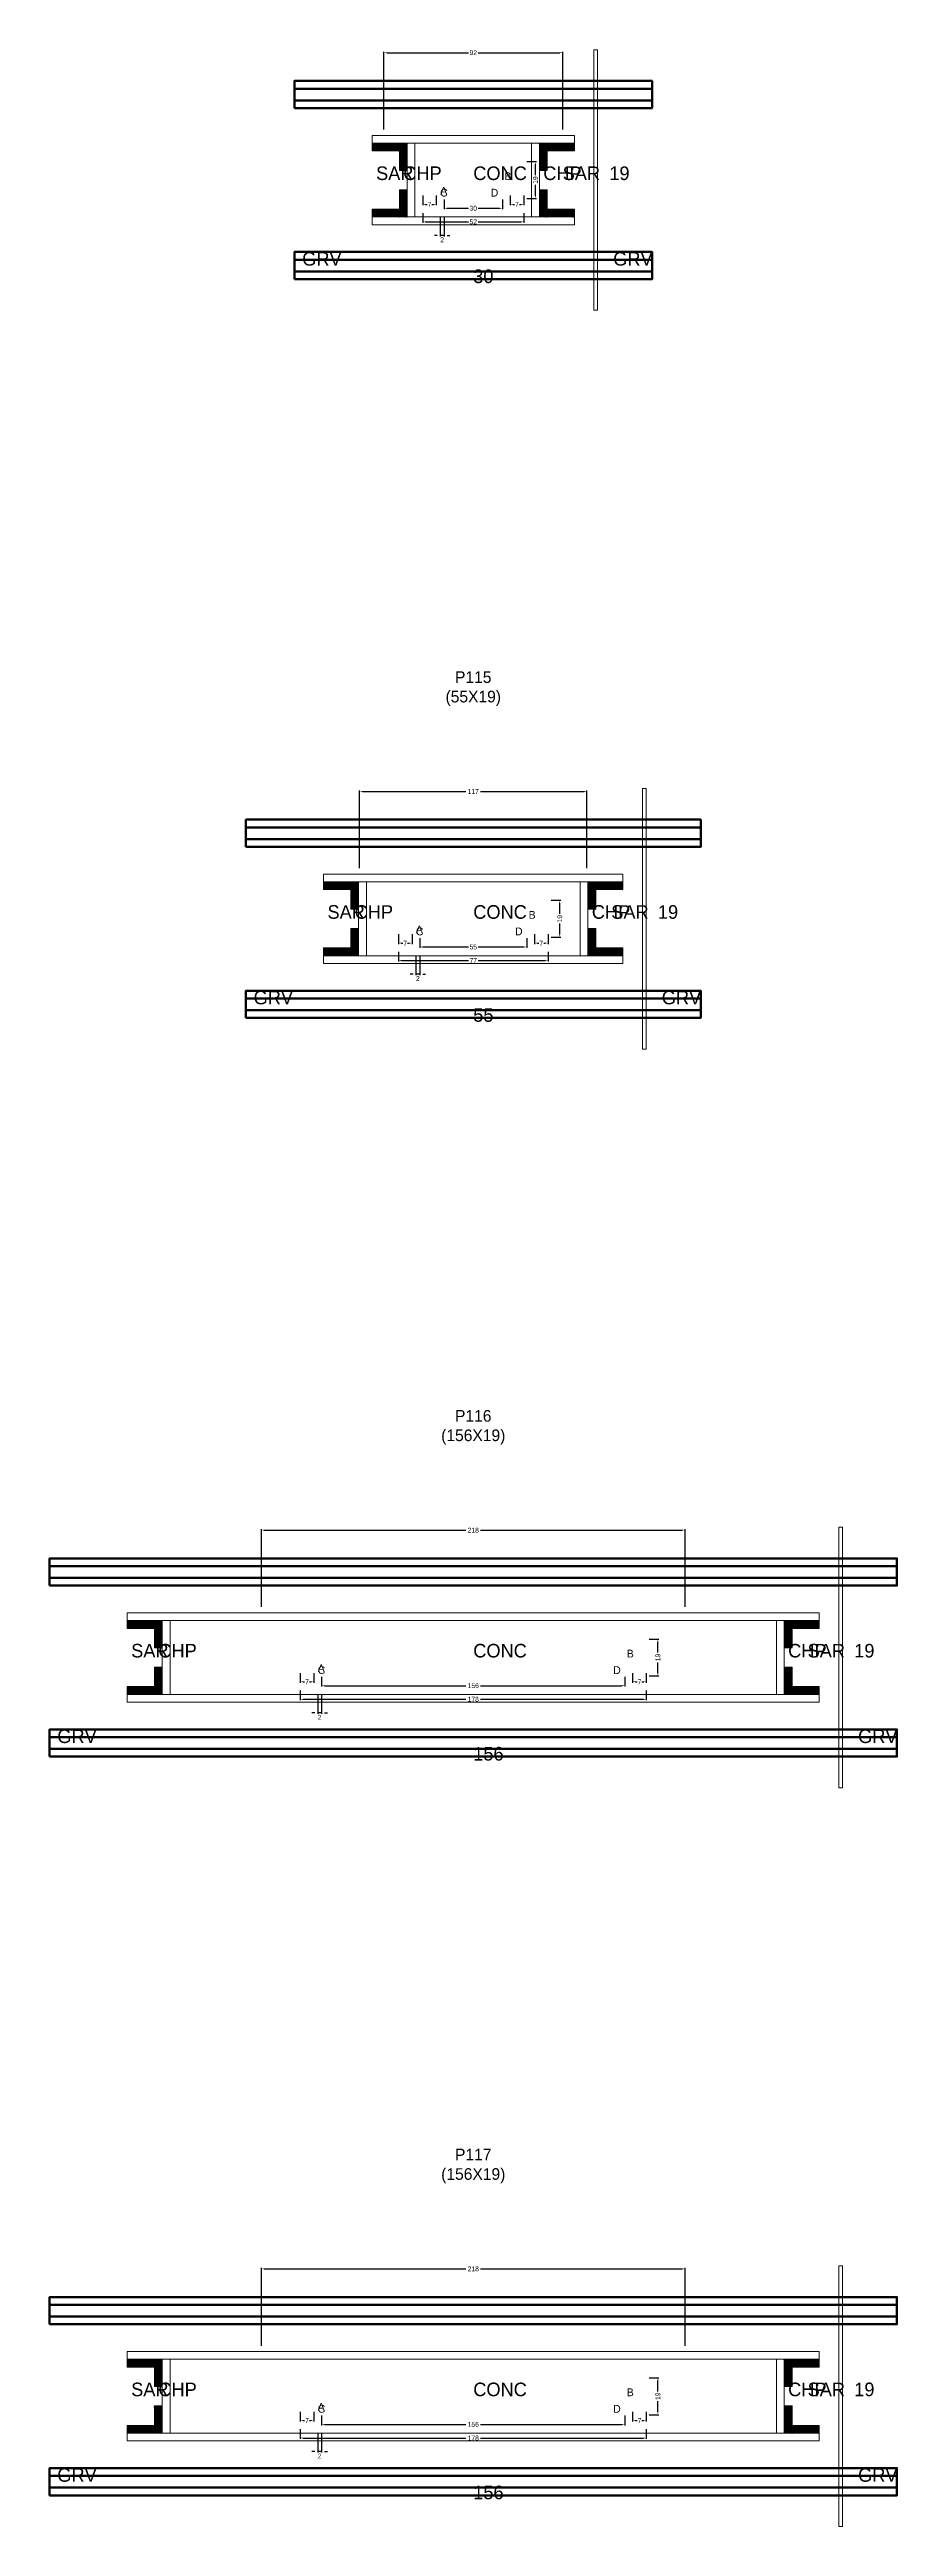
# Model space of a CAD drawing. Header units: centimetres. Extents: x -8500 to 4118, y -39526 to 295.
# Drawn here: x -218 to 218, y -29567 to -28293 of the extents above; entities that cross this region are included whole.
import ezdxf

# ---------------------------------------------------------------- set-up
doc = ezdxf.new("R2010")
doc.units = ezdxf.units.CM
for name, color, linetype in [('COTA', 241, 'Continuous'), ('GRAVATA', 224, 'Continuous'), ('Hachura', 251, 'Continuous'), ('NOMENCLATURA', 7, 'Continuous'), ('SARRAFO', 251, 'Continuous'), ('Texto Seção', 7, 'Continuous')]:
    doc.layers.add(name, color=color, linetype=linetype)
doc.dimstyles.new('cotax2', dxfattribs={"dimtxt": 2.5, "dimasz": 1.5, "dimexe": 0.5, "dimexo": 0.5, "dimgap": 0.5, "dimtad": 1, "dimcen": 2.5, "dimazin": 3, "dimtfac": 1, "dimtmove": 0, "dimatfit": 3})

# ---------------------------------------------------------------- blocks, each defined once
blk = doc.blocks.new('_CLOSEDFILLED')
at = {"color": 0, "linetype": 'BYBLOCK'}
blk.add_solid([(-1, 0.16), (0, 0), (-1, -0.16)], dxfattribs=at)
blk = doc.blocks.new('*D1964')
for p, q in [((-26, -28377), (-26, -28382)), ((-24.5, -28381.5), (-2.5, -28381.5)), ((2.5, -28381.5), (24.5, -28381.5)), ((26, -28377), (26, -28382))]:
    blk.add_line(p, q)
at = {"layer": 'Defpoints'}
for p in [(-26, -28376.5), (-26, -28381.5), (26, -28376.5)]:
    blk.add_point(p, dxfattribs=at)
at = {"layer": 'COTA', "xscale": 1.5, "yscale": 1.5, "rotation": 180}
blk.add_blockref('_CLOSEDFILLED', (-26, -28381.5), dxfattribs=at)
at = {"layer": 'COTA', "xscale": 1.5, "yscale": 1.5}
blk.add_blockref('_CLOSEDFILLED', (26, -28381.5), dxfattribs=at)
at = {"layer": 'COTA', "insert": (0, -28381.5), "char_height": 2.5, "attachment_point": 5}
blk.add_mtext('52', dxfattribs=at)
blk = doc.blocks.new('*D1965')
for p, q in [((-15, -28370), (-15, -28375)), ((-13.5, -28374.5), (-2.5, -28374.5)), ((2.5, -28374.5), (13.5, -28374.5)), ((15, -28370), (15, -28375))]:
    blk.add_line(p, q)
at = {"layer": 'Defpoints'}
for p in [(-15, -28369.5), (-15, -28374.5), (15, -28369.5)]:
    blk.add_point(p, dxfattribs=at)
at = {"layer": 'COTA', "xscale": 1.5, "yscale": 1.5, "rotation": 180}
blk.add_blockref('_CLOSEDFILLED', (-15, -28374.5), dxfattribs=at)
at = {"layer": 'COTA', "xscale": 1.5, "yscale": 1.5}
blk.add_blockref('_CLOSEDFILLED', (15, -28374.5), dxfattribs=at)
at = {"layer": 'COTA', "insert": (0, -28374.5), "char_height": 2.5, "attachment_point": 5}
blk.add_mtext('30', dxfattribs=at)
blk = doc.blocks.new('*D1966')
for p, q in [((27.5, -28350.5), (32.5, -28350.5)), ((32, -28357.5), (32, -28352)), ((27.5, -28369.5), (32.5, -28369.5)), ((32, -28368), (32, -28362.5))]:
    blk.add_line(p, q)
at = {"layer": 'Defpoints'}
for p in [(27, -28350.5), (27, -28369.5), (32, -28369.5)]:
    blk.add_point(p, dxfattribs=at)
at = {"layer": 'COTA', "xscale": 1.5, "yscale": 1.5}
for p, rotation in [((32, -28350.5), 90), ((32, -28369.5), 270)]:
    blk.add_blockref('_CLOSEDFILLED', p, dxfattribs=dict(at, rotation=rotation))
at = {"layer": 'COTA', "insert": (32, -28360), "char_height": 2.5, "attachment_point": 5, "rotation": 90}
blk.add_mtext('19', dxfattribs=at)
blk = doc.blocks.new('*D1967')
for p, q in [((-26, -28368), (-26, -28373)), ((-24.5, -28372.5), (-23.75, -28372.5)), ((-21.25, -28372.5), (-20.5, -28372.5)), ((-19, -28368), (-19, -28373))]:
    blk.add_line(p, q)
at = {"layer": 'Defpoints'}
for p in [(-26, -28367.5), (-26, -28372.5), (-19, -28367.5)]:
    blk.add_point(p, dxfattribs=at)
at = {"layer": 'COTA', "xscale": 1.5, "yscale": 1.5, "rotation": 180}
blk.add_blockref('_CLOSEDFILLED', (-26, -28372.5), dxfattribs=at)
at = {"layer": 'COTA', "xscale": 1.5, "yscale": 1.5}
blk.add_blockref('_CLOSEDFILLED', (-19, -28372.5), dxfattribs=at)
at = {"layer": 'COTA', "insert": (-22.5, -28372.5), "char_height": 2.5, "attachment_point": 5}
blk.add_mtext('7', dxfattribs=at)
blk = doc.blocks.new('*D1968')
for p, q in [((19, -28368), (19, -28373)), ((20.5, -28372.5), (21.25, -28372.5)), ((23.75, -28372.5), (24.5, -28372.5)), ((26, -28368), (26, -28373))]:
    blk.add_line(p, q)
at = {"layer": 'Defpoints'}
for p in [(19, -28367.5), (19, -28372.5), (26, -28367.5)]:
    blk.add_point(p, dxfattribs=at)
at = {"layer": 'COTA', "xscale": 1.5, "yscale": 1.5, "rotation": 180}
blk.add_blockref('_CLOSEDFILLED', (19, -28372.5), dxfattribs=at)
at = {"layer": 'COTA', "xscale": 1.5, "yscale": 1.5}
blk.add_blockref('_CLOSEDFILLED', (26, -28372.5), dxfattribs=at)
at = {"layer": 'COTA', "insert": (22.5, -28372.5), "char_height": 2.5, "attachment_point": 5}
blk.add_mtext('7', dxfattribs=at)
blk = doc.blocks.new('*D1969')
for p, q in [((-46, -28334), (-46, -28294)), ((-44.5, -28294.5), (-2.5, -28294.5)), ((2.5, -28294.5), (44.5, -28294.5)), ((46, -28334), (46, -28294))]:
    blk.add_line(p, q)
at = {"layer": 'Defpoints'}
for p in [(-46, -28294.5), (-46, -28334.5), (46, -28334.5)]:
    blk.add_point(p, dxfattribs=at)
at = {"layer": 'COTA', "xscale": 1.5, "yscale": 1.5, "rotation": 180}
blk.add_blockref('_CLOSEDFILLED', (-46, -28294.5), dxfattribs=at)
at = {"layer": 'COTA', "xscale": 1.5, "yscale": 1.5}
blk.add_blockref('_CLOSEDFILLED', (46, -28294.5), dxfattribs=at)
at = {"layer": 'COTA', "insert": (0, -28294.5), "char_height": 2.5, "attachment_point": 5}
blk.add_mtext('92', dxfattribs=at)
blk = doc.blocks.new('*D1990')
for p, q in [((-38.5, -28757), (-38.5, -28762)), ((38.5, -28757), (38.5, -28762)), ((-37, -28761.5), (-2.5, -28761.5)), ((2.5, -28761.5), (37, -28761.5))]:
    blk.add_line(p, q)
at = {"layer": 'Defpoints'}
for p in [(-38.5, -28756.5), (38.5, -28756.5), (-38.5, -28761.5)]:
    blk.add_point(p, dxfattribs=at)
at = {"layer": 'COTA', "xscale": 1.5, "yscale": 1.5, "rotation": 180}
blk.add_blockref('_CLOSEDFILLED', (-38.5, -28761.5), dxfattribs=at)
at = {"layer": 'COTA', "xscale": 1.5, "yscale": 1.5}
blk.add_blockref('_CLOSEDFILLED', (38.5, -28761.5), dxfattribs=at)
at = {"layer": 'COTA', "insert": (0, -28761.5), "char_height": 2.5, "attachment_point": 5}
blk.add_mtext('77', dxfattribs=at)
blk = doc.blocks.new('*D1991')
for p, q in [((-27.5, -28750), (-27.5, -28755)), ((-26, -28754.5), (-2.5, -28754.5)), ((2.5, -28754.5), (26, -28754.5)), ((27.5, -28750), (27.5, -28755))]:
    blk.add_line(p, q)
at = {"layer": 'Defpoints'}
for p in [(-27.5, -28749.5), (-27.5, -28754.5), (27.5, -28749.5)]:
    blk.add_point(p, dxfattribs=at)
at = {"layer": 'COTA', "xscale": 1.5, "yscale": 1.5, "rotation": 180}
blk.add_blockref('_CLOSEDFILLED', (-27.5, -28754.5), dxfattribs=at)
at = {"layer": 'COTA', "xscale": 1.5, "yscale": 1.5}
blk.add_blockref('_CLOSEDFILLED', (27.5, -28754.5), dxfattribs=at)
at = {"layer": 'COTA', "insert": (0, -28754.5), "char_height": 2.5, "attachment_point": 5}
blk.add_mtext('55', dxfattribs=at)
blk = doc.blocks.new('*D1992')
for p, q in [((40, -28730.5), (45, -28730.5)), ((44.5, -28737.5), (44.5, -28732)), ((44.5, -28748), (44.5, -28742.5)), ((40, -28749.5), (45, -28749.5))]:
    blk.add_line(p, q)
at = {"layer": 'Defpoints'}
for p in [(39.5, -28730.5), (39.5, -28749.5), (44.5, -28749.5)]:
    blk.add_point(p, dxfattribs=at)
at = {"layer": 'COTA', "xscale": 1.5, "yscale": 1.5}
for p, rotation in [((44.5, -28730.5), 90), ((44.5, -28749.5), 270)]:
    blk.add_blockref('_CLOSEDFILLED', p, dxfattribs=dict(at, rotation=rotation))
at = {"layer": 'COTA', "insert": (44.5, -28740), "char_height": 2.5, "attachment_point": 5, "rotation": 90}
blk.add_mtext('19', dxfattribs=at)
blk = doc.blocks.new('*D1993')
for p, q in [((-38.5, -28748), (-38.5, -28753)), ((-37, -28752.5), (-36.25, -28752.5)), ((-33.75, -28752.5), (-33, -28752.5)), ((-31.5, -28748), (-31.5, -28753))]:
    blk.add_line(p, q)
at = {"layer": 'Defpoints'}
for p in [(-38.5, -28747.5), (-38.5, -28752.5), (-31.5, -28747.5)]:
    blk.add_point(p, dxfattribs=at)
at = {"layer": 'COTA', "xscale": 1.5, "yscale": 1.5, "rotation": 180}
blk.add_blockref('_CLOSEDFILLED', (-38.5, -28752.5), dxfattribs=at)
at = {"layer": 'COTA', "xscale": 1.5, "yscale": 1.5}
blk.add_blockref('_CLOSEDFILLED', (-31.5, -28752.5), dxfattribs=at)
at = {"layer": 'COTA', "insert": (-35, -28752.5), "char_height": 2.5, "attachment_point": 5}
blk.add_mtext('7', dxfattribs=at)
blk = doc.blocks.new('*D1994')
for p, q in [((31.5, -28748), (31.5, -28753)), ((33, -28752.5), (33.75, -28752.5)), ((36.25, -28752.5), (37, -28752.5)), ((38.5, -28748), (38.5, -28753))]:
    blk.add_line(p, q)
at = {"layer": 'Defpoints'}
for p in [(31.5, -28747.5), (31.5, -28752.5), (38.5, -28747.5)]:
    blk.add_point(p, dxfattribs=at)
at = {"layer": 'COTA', "xscale": 1.5, "yscale": 1.5, "rotation": 180}
blk.add_blockref('_CLOSEDFILLED', (31.5, -28752.5), dxfattribs=at)
at = {"layer": 'COTA', "xscale": 1.5, "yscale": 1.5}
blk.add_blockref('_CLOSEDFILLED', (38.5, -28752.5), dxfattribs=at)
at = {"layer": 'COTA', "insert": (35, -28752.5), "char_height": 2.5, "attachment_point": 5}
blk.add_mtext('7', dxfattribs=at)
blk = doc.blocks.new('*D1995')
for p, q in [((-58.5, -28714), (-58.5, -28674)), ((-57, -28674.5), (-3.75, -28674.5)), ((3.75, -28674.5), (57, -28674.5)), ((58.5, -28714), (58.5, -28674))]:
    blk.add_line(p, q)
at = {"layer": 'Defpoints'}
for p in [(-58.5, -28674.5), (-58.5, -28714.5), (58.5, -28714.5)]:
    blk.add_point(p, dxfattribs=at)
at = {"layer": 'COTA', "xscale": 1.5, "yscale": 1.5, "rotation": 180}
blk.add_blockref('_CLOSEDFILLED', (-58.5, -28674.5), dxfattribs=at)
at = {"layer": 'COTA', "xscale": 1.5, "yscale": 1.5}
blk.add_blockref('_CLOSEDFILLED', (58.5, -28674.5), dxfattribs=at)
at = {"layer": 'COTA', "insert": (0, -28674.5), "char_height": 2.5, "attachment_point": 5}
blk.add_mtext('117', dxfattribs=at)
blk = doc.blocks.new('*D2016')
for p, q in [((-89, -29137), (-89, -29142)), ((89, -29137), (89, -29142)), ((-87.5, -29141.5), (-3.75, -29141.5)), ((3.75, -29141.5), (87.5, -29141.5))]:
    blk.add_line(p, q)
at = {"layer": 'Defpoints'}
for p in [(-89, -29136.5), (89, -29136.5), (-89, -29141.5)]:
    blk.add_point(p, dxfattribs=at)
at = {"layer": 'COTA', "xscale": 1.5, "yscale": 1.5, "rotation": 180}
blk.add_blockref('_CLOSEDFILLED', (-89, -29141.5), dxfattribs=at)
at = {"layer": 'COTA', "xscale": 1.5, "yscale": 1.5}
blk.add_blockref('_CLOSEDFILLED', (89, -29141.5), dxfattribs=at)
at = {"layer": 'COTA', "insert": (0, -29141.5), "char_height": 2.5, "attachment_point": 5}
blk.add_mtext('178', dxfattribs=at)
blk = doc.blocks.new('*D2017')
for p, q in [((-78, -29130), (-78, -29135)), ((-76.5, -29134.5), (-3.75, -29134.5)), ((3.75, -29134.5), (76.5, -29134.5)), ((78, -29130), (78, -29135))]:
    blk.add_line(p, q)
at = {"layer": 'Defpoints'}
for p in [(-78, -29129.5), (-78, -29134.5), (78, -29129.5)]:
    blk.add_point(p, dxfattribs=at)
at = {"layer": 'COTA', "xscale": 1.5, "yscale": 1.5, "rotation": 180}
blk.add_blockref('_CLOSEDFILLED', (-78, -29134.5), dxfattribs=at)
at = {"layer": 'COTA', "xscale": 1.5, "yscale": 1.5}
blk.add_blockref('_CLOSEDFILLED', (78, -29134.5), dxfattribs=at)
at = {"layer": 'COTA', "insert": (0, -29134.5), "char_height": 2.5, "attachment_point": 5}
blk.add_mtext('156', dxfattribs=at)
blk = doc.blocks.new('*D2018')
for p, q in [((90.5, -29110.5), (95.5, -29110.5)), ((95, -29117.5), (95, -29112)), ((95, -29128), (95, -29122.5)), ((90.5, -29129.5), (95.5, -29129.5))]:
    blk.add_line(p, q)
at = {"layer": 'Defpoints'}
for p in [(90, -29110.5), (90, -29129.5), (95, -29129.5)]:
    blk.add_point(p, dxfattribs=at)
at = {"layer": 'COTA', "xscale": 1.5, "yscale": 1.5}
for p, rotation in [((95, -29110.5), 90), ((95, -29129.5), 270)]:
    blk.add_blockref('_CLOSEDFILLED', p, dxfattribs=dict(at, rotation=rotation))
at = {"layer": 'COTA', "insert": (95, -29120), "char_height": 2.5, "attachment_point": 5, "rotation": 90}
blk.add_mtext('19', dxfattribs=at)
blk = doc.blocks.new('*D2019')
for p, q in [((-89, -29128), (-89, -29133)), ((-87.5, -29132.5), (-86.75, -29132.5)), ((-84.25, -29132.5), (-83.5, -29132.5)), ((-82, -29128), (-82, -29133))]:
    blk.add_line(p, q)
at = {"layer": 'Defpoints'}
for p in [(-89, -29127.5), (-89, -29132.5), (-82, -29127.5)]:
    blk.add_point(p, dxfattribs=at)
at = {"layer": 'COTA', "xscale": 1.5, "yscale": 1.5, "rotation": 180}
blk.add_blockref('_CLOSEDFILLED', (-89, -29132.5), dxfattribs=at)
at = {"layer": 'COTA', "xscale": 1.5, "yscale": 1.5}
blk.add_blockref('_CLOSEDFILLED', (-82, -29132.5), dxfattribs=at)
at = {"layer": 'COTA', "insert": (-85.5, -29132.5), "char_height": 2.5, "attachment_point": 5}
blk.add_mtext('7', dxfattribs=at)
blk = doc.blocks.new('*D2020')
for p, q in [((82, -29128), (82, -29133)), ((83.5, -29132.5), (84.25, -29132.5)), ((86.75, -29132.5), (87.5, -29132.5)), ((89, -29128), (89, -29133))]:
    blk.add_line(p, q)
at = {"layer": 'Defpoints'}
for p in [(82, -29127.5), (82, -29132.5), (89, -29127.5)]:
    blk.add_point(p, dxfattribs=at)
at = {"layer": 'COTA', "xscale": 1.5, "yscale": 1.5, "rotation": 180}
blk.add_blockref('_CLOSEDFILLED', (82, -29132.5), dxfattribs=at)
at = {"layer": 'COTA', "xscale": 1.5, "yscale": 1.5}
blk.add_blockref('_CLOSEDFILLED', (89, -29132.5), dxfattribs=at)
at = {"layer": 'COTA', "insert": (85.5, -29132.5), "char_height": 2.5, "attachment_point": 5}
blk.add_mtext('7', dxfattribs=at)
blk = doc.blocks.new('*D2021')
for p, q in [((-109, -29094), (-109, -29054)), ((-107.5, -29054.5), (-3.75, -29054.5)), ((3.75, -29054.5), (107.5, -29054.5)), ((109, -29094), (109, -29054))]:
    blk.add_line(p, q)
at = {"layer": 'Defpoints'}
for p in [(-109, -29054.5), (-109, -29094.5), (109, -29094.5)]:
    blk.add_point(p, dxfattribs=at)
at = {"layer": 'COTA', "xscale": 1.5, "yscale": 1.5, "rotation": 180}
blk.add_blockref('_CLOSEDFILLED', (-109, -29054.5), dxfattribs=at)
at = {"layer": 'COTA', "xscale": 1.5, "yscale": 1.5}
blk.add_blockref('_CLOSEDFILLED', (109, -29054.5), dxfattribs=at)
at = {"layer": 'COTA', "insert": (0, -29054.5), "char_height": 2.5, "attachment_point": 5}
blk.add_mtext('218', dxfattribs=at)
blk = doc.blocks.new('*D2042')
for p, q in [((-89, -29517), (-89, -29522)), ((-87.5, -29521.5), (-3.75, -29521.5)), ((3.75, -29521.5), (87.5, -29521.5)), ((89, -29517), (89, -29522))]:
    blk.add_line(p, q)
at = {"layer": 'Defpoints'}
for p in [(-89, -29516.5), (-89, -29521.5), (89, -29516.5)]:
    blk.add_point(p, dxfattribs=at)
at = {"layer": 'COTA', "xscale": 1.5, "yscale": 1.5, "rotation": 180}
blk.add_blockref('_CLOSEDFILLED', (-89, -29521.5), dxfattribs=at)
at = {"layer": 'COTA', "xscale": 1.5, "yscale": 1.5}
blk.add_blockref('_CLOSEDFILLED', (89, -29521.5), dxfattribs=at)
at = {"layer": 'COTA', "insert": (0, -29521.5), "char_height": 2.5, "attachment_point": 5}
blk.add_mtext('178', dxfattribs=at)
blk = doc.blocks.new('*D2043')
for p, q in [((-78, -29510), (-78, -29515)), ((-76.5, -29514.5), (-3.75, -29514.5)), ((3.75, -29514.5), (76.5, -29514.5)), ((78, -29510), (78, -29515))]:
    blk.add_line(p, q)
at = {"layer": 'Defpoints'}
for p in [(-78, -29509.5), (-78, -29514.5), (78, -29509.5)]:
    blk.add_point(p, dxfattribs=at)
at = {"layer": 'COTA', "xscale": 1.5, "yscale": 1.5, "rotation": 180}
blk.add_blockref('_CLOSEDFILLED', (-78, -29514.5), dxfattribs=at)
at = {"layer": 'COTA', "xscale": 1.5, "yscale": 1.5}
blk.add_blockref('_CLOSEDFILLED', (78, -29514.5), dxfattribs=at)
at = {"layer": 'COTA', "insert": (0, -29514.5), "char_height": 2.5, "attachment_point": 5}
blk.add_mtext('156', dxfattribs=at)
blk = doc.blocks.new('*D2044')
for p, q in [((90.5, -29490.5), (95.5, -29490.5)), ((95, -29497.5), (95, -29492)), ((95, -29508), (95, -29502.5)), ((90.5, -29509.5), (95.5, -29509.5))]:
    blk.add_line(p, q)
at = {"layer": 'Defpoints'}
for p in [(90, -29490.5), (90, -29509.5), (95, -29509.5)]:
    blk.add_point(p, dxfattribs=at)
at = {"layer": 'COTA', "xscale": 1.5, "yscale": 1.5}
for p, rotation in [((95, -29490.5), 90), ((95, -29509.5), 270)]:
    blk.add_blockref('_CLOSEDFILLED', p, dxfattribs=dict(at, rotation=rotation))
at = {"layer": 'COTA', "insert": (95, -29500), "char_height": 2.5, "attachment_point": 5, "rotation": 90}
blk.add_mtext('19', dxfattribs=at)
blk = doc.blocks.new('*D2045')
for p, q in [((-89, -29508), (-89, -29513)), ((-82, -29508), (-82, -29513)), ((-87.5, -29512.5), (-86.75, -29512.5)), ((-84.25, -29512.5), (-83.5, -29512.5))]:
    blk.add_line(p, q)
at = {"layer": 'Defpoints'}
for p in [(-89, -29507.5), (-82, -29507.5), (-89, -29512.5)]:
    blk.add_point(p, dxfattribs=at)
at = {"layer": 'COTA', "xscale": 1.5, "yscale": 1.5, "rotation": 180}
blk.add_blockref('_CLOSEDFILLED', (-89, -29512.5), dxfattribs=at)
at = {"layer": 'COTA', "xscale": 1.5, "yscale": 1.5}
blk.add_blockref('_CLOSEDFILLED', (-82, -29512.5), dxfattribs=at)
at = {"layer": 'COTA', "insert": (-85.5, -29512.5), "char_height": 2.5, "attachment_point": 5}
blk.add_mtext('7', dxfattribs=at)
blk = doc.blocks.new('*D2046')
for p, q in [((82, -29508), (82, -29513)), ((89, -29508), (89, -29513)), ((83.5, -29512.5), (84.25, -29512.5)), ((86.75, -29512.5), (87.5, -29512.5))]:
    blk.add_line(p, q)
at = {"layer": 'Defpoints'}
for p in [(82, -29507.5), (89, -29507.5), (82, -29512.5)]:
    blk.add_point(p, dxfattribs=at)
at = {"layer": 'COTA', "xscale": 1.5, "yscale": 1.5, "rotation": 180}
blk.add_blockref('_CLOSEDFILLED', (82, -29512.5), dxfattribs=at)
at = {"layer": 'COTA', "xscale": 1.5, "yscale": 1.5}
blk.add_blockref('_CLOSEDFILLED', (89, -29512.5), dxfattribs=at)
at = {"layer": 'COTA', "insert": (85.5, -29512.5), "char_height": 2.5, "attachment_point": 5}
blk.add_mtext('7', dxfattribs=at)
blk = doc.blocks.new('*D2047')
for p, q in [((-109, -29474), (-109, -29434)), ((-107.5, -29434.5), (-3.75, -29434.5)), ((3.75, -29434.5), (107.5, -29434.5)), ((109, -29474), (109, -29434))]:
    blk.add_line(p, q)
at = {"layer": 'Defpoints'}
for p in [(-109, -29434.5), (-109, -29474.5), (109, -29474.5)]:
    blk.add_point(p, dxfattribs=at)
at = {"layer": 'COTA', "xscale": 1.5, "yscale": 1.5, "rotation": 180}
blk.add_blockref('_CLOSEDFILLED', (-109, -29434.5), dxfattribs=at)
at = {"layer": 'COTA', "xscale": 1.5, "yscale": 1.5}
blk.add_blockref('_CLOSEDFILLED', (109, -29434.5), dxfattribs=at)
at = {"layer": 'COTA', "insert": (0, -29434.5), "char_height": 2.5, "attachment_point": 5}
blk.add_mtext('218', dxfattribs=at)

msp = doc.modelspace()

# ---------------------------------------------------------------- hatches: boundary and pattern name
at = {"layer": 'SARRAFO'}
h = msp.add_hatch(dxfattribs=at)
h.set_pattern_fill('SOLID', scale=2)
h.paths.add_polyline_path([(-52, -28345), (-38, -28345), (-38, -28341), (-52, -28341)])
h = msp.add_hatch(dxfattribs=at)
h.set_pattern_fill('SOLID', scale=2)
h.paths.add_polyline_path([(-38, -28355), (-34, -28355), (-34, -28341), (-38, -28341)])
h = msp.add_hatch(dxfattribs=at)
h.set_pattern_fill('SOLID', scale=2)
h.paths.add_polyline_path([(34, -28355), (38, -28355), (38, -28341), (34, -28341)])
h = msp.add_hatch(dxfattribs=at)
h.set_pattern_fill('SOLID', scale=2)
h.paths.add_polyline_path([(38, -28345), (52, -28345), (52, -28341), (38, -28341)])
h = msp.add_hatch(dxfattribs=at)
h.set_pattern_fill('SOLID', scale=2)
h.paths.add_polyline_path([(-52, -28379), (-38, -28379), (-38, -28375), (-52, -28375)])
h = msp.add_hatch(dxfattribs=at)
h.set_pattern_fill('SOLID', scale=2)
h.paths.add_polyline_path([(-38, -28379), (-34, -28379), (-34, -28365), (-38, -28365)])
h = msp.add_hatch(dxfattribs=at)
h.set_pattern_fill('SOLID', scale=2)
h.paths.add_polyline_path([(34, -28379), (38, -28379), (38, -28365), (34, -28365)])
h = msp.add_hatch(dxfattribs=at)
h.set_pattern_fill('SOLID', scale=2)
h.paths.add_polyline_path([(38, -28379), (52, -28379), (52, -28375), (38, -28375)])
h = msp.add_hatch(dxfattribs=at)
h.set_pattern_fill('SOLID', scale=2)
h.paths.add_polyline_path([(-77, -28725), (-63, -28725), (-63, -28721), (-77, -28721)])
h = msp.add_hatch(dxfattribs=at)
h.set_pattern_fill('SOLID', scale=2)
h.paths.add_polyline_path([(-63, -28735), (-59, -28735), (-59, -28721), (-63, -28721)])
h = msp.add_hatch(dxfattribs=at)
h.set_pattern_fill('SOLID', scale=2)
h.paths.add_polyline_path([(59, -28735), (63, -28735), (63, -28721), (59, -28721)])
h = msp.add_hatch(dxfattribs=at)
h.set_pattern_fill('SOLID', scale=2)
h.paths.add_polyline_path([(63, -28725), (77, -28725), (77, -28721), (63, -28721)])
h = msp.add_hatch(dxfattribs=at)
h.set_pattern_fill('SOLID', scale=2)
h.paths.add_polyline_path([(-77, -28759), (-63, -28759), (-63, -28755), (-77, -28755)])
h = msp.add_hatch(dxfattribs=at)
h.set_pattern_fill('SOLID', scale=2)
h.paths.add_polyline_path([(-63, -28759), (-59, -28759), (-59, -28745), (-63, -28745)])
h = msp.add_hatch(dxfattribs=at)
h.set_pattern_fill('SOLID', scale=2)
h.paths.add_polyline_path([(59, -28759), (63, -28759), (63, -28745), (59, -28745)])
h = msp.add_hatch(dxfattribs=at)
h.set_pattern_fill('SOLID', scale=2)
h.paths.add_polyline_path([(63, -28759), (77, -28759), (77, -28755), (63, -28755)])
h = msp.add_hatch(dxfattribs=at)
h.set_pattern_fill('SOLID', scale=2)
h.paths.add_polyline_path([(-178, -29105), (-164, -29105), (-164, -29101), (-178, -29101)])
h = msp.add_hatch(dxfattribs=at)
h.set_pattern_fill('SOLID', scale=2)
h.paths.add_polyline_path([(-164, -29115), (-160, -29115), (-160, -29101), (-164, -29101)])
h = msp.add_hatch(dxfattribs=at)
h.set_pattern_fill('SOLID', scale=2)
h.paths.add_polyline_path([(160, -29115), (164, -29115), (164, -29101), (160, -29101)])
h = msp.add_hatch(dxfattribs=at)
h.set_pattern_fill('SOLID', scale=2)
h.paths.add_polyline_path([(164, -29105), (178, -29105), (178, -29101), (164, -29101)])
h = msp.add_hatch(dxfattribs=at)
h.set_pattern_fill('SOLID', scale=2)
h.paths.add_polyline_path([(-164, -29139), (-160, -29139), (-160, -29125), (-164, -29125)])
h = msp.add_hatch(dxfattribs=at)
h.set_pattern_fill('SOLID', scale=2)
h.paths.add_polyline_path([(160, -29139), (164, -29139), (164, -29125), (160, -29125)])
h = msp.add_hatch(dxfattribs=at)
h.set_pattern_fill('SOLID', scale=2)
h.paths.add_polyline_path([(-178, -29139), (-164, -29139), (-164, -29135), (-178, -29135)])
h = msp.add_hatch(dxfattribs=at)
h.set_pattern_fill('SOLID', scale=2)
h.paths.add_polyline_path([(164, -29139), (178, -29139), (178, -29135), (164, -29135)])
h = msp.add_hatch(dxfattribs=at)
h.set_pattern_fill('SOLID', scale=2)
h.paths.add_polyline_path([(-178, -29485), (-164, -29485), (-164, -29481), (-178, -29481)])
h = msp.add_hatch(dxfattribs=at)
h.set_pattern_fill('SOLID', scale=2)
h.paths.add_polyline_path([(-164, -29495), (-160, -29495), (-160, -29481), (-164, -29481)])
h = msp.add_hatch(dxfattribs=at)
h.set_pattern_fill('SOLID', scale=2)
h.paths.add_polyline_path([(160, -29495), (164, -29495), (164, -29481), (160, -29481)])
h = msp.add_hatch(dxfattribs=at)
h.set_pattern_fill('SOLID', scale=2)
h.paths.add_polyline_path([(164, -29485), (178, -29485), (178, -29481), (164, -29481)])
h = msp.add_hatch(dxfattribs=at)
h.set_pattern_fill('SOLID', scale=2)
h.paths.add_polyline_path([(-164, -29519), (-160, -29519), (-160, -29505), (-164, -29505)])
h = msp.add_hatch(dxfattribs=at)
h.set_pattern_fill('SOLID', scale=2)
h.paths.add_polyline_path([(160, -29519), (164, -29519), (164, -29505), (160, -29505)])
h = msp.add_hatch(dxfattribs=at)
h.set_pattern_fill('SOLID', scale=2)
h.paths.add_polyline_path([(-178, -29519), (-164, -29519), (-164, -29515), (-178, -29515)])
h = msp.add_hatch(dxfattribs=at)
h.set_pattern_fill('SOLID', scale=2)
h.paths.add_polyline_path([(164, -29519), (178, -29519), (178, -29515), (164, -29515)])

# ---------------------------------------------------------------- linework, layer by layer
at = {"layer": 'GRAVATA', "lineweight": 50}
for points in [[(-92, -28323), (92, -28323), (92, -28309), (-92, -28309)], [(-92, -28319), (92, -28319), (92, -28313), (-92, -28313)], [(-92, -28411), (92, -28411), (92, -28397), (-92, -28397)], [(-92, -28407), (92, -28407), (92, -28401), (-92, -28401)], [(-117, -28703), (117, -28703), (117, -28689), (-117, -28689)], [(-117, -28699), (117, -28699), (117, -28693), (-117, -28693)], [(-117, -28791), (117, -28791), (117, -28777), (-117, -28777)], [(-117, -28787), (117, -28787), (117, -28781), (-117, -28781)], [(-218, -29083), (218, -29083), (218, -29069), (-218, -29069)], [(-218, -29079), (218, -29079), (218, -29073), (-218, -29073)], [(-218, -29171), (218, -29171), (218, -29157), (-218, -29157)], [(-218, -29167), (218, -29167), (218, -29161), (-218, -29161)], [(-218, -29463), (218, -29463), (218, -29449), (-218, -29449)], [(-218, -29459), (218, -29459), (218, -29453), (-218, -29453)], [(-218, -29551), (218, -29551), (218, -29537), (-218, -29537)], [(-218, -29547), (218, -29547), (218, -29541), (-218, -29541)]]:
    msp.add_lwpolyline(points, close=True, dxfattribs=at)
at = {"layer": 'Hachura', "lineweight": 13}
for points in [[(62, -28427), (64, -28427), (64, -28293), (62, -28293)], [(87, -28807), (89, -28807), (89, -28673), (87, -28673)], [(188, -29187), (190, -29187), (190, -29053), (188, -29053)], [(188, -29567), (190, -29567), (190, -29433), (188, -29433)]]:
    msp.add_lwpolyline(points, close=True, dxfattribs=at)
at = {"layer": 'Hachura', "lineweight": 18}
for points in [[(-52, -28341), (52, -28341), (52, -28337), (-52, -28337)], [(-34, -28379), (-30, -28379), (-30, -28341), (-34, -28341)], [(30, -28379), (34, -28379), (34, -28341), (30, -28341)], [(-52, -28383), (52, -28383), (52, -28379), (-52, -28379)], [(-77, -28721), (77, -28721), (77, -28717), (-77, -28717)], [(-59, -28759), (-55, -28759), (-55, -28721), (-59, -28721)], [(55, -28759), (59, -28759), (59, -28721), (55, -28721)], [(-77, -28763), (77, -28763), (77, -28759), (-77, -28759)], [(-178, -29101), (178, -29101), (178, -29097), (-178, -29097)], [(-160, -29139), (-156, -29139), (-156, -29101), (-160, -29101)], [(156, -29139), (160, -29139), (160, -29101), (156, -29101)], [(-178, -29143), (178, -29143), (178, -29139), (-178, -29139)], [(-178, -29481), (178, -29481), (178, -29477), (-178, -29477)], [(-160, -29519), (-156, -29519), (-156, -29481), (-160, -29481)], [(156, -29519), (160, -29519), (160, -29481), (156, -29481)], [(-178, -29523), (178, -29523), (178, -29519), (-178, -29519)]]:
    msp.add_lwpolyline(points, close=True, dxfattribs=at)
at = {"layer": 'SARRAFO', "lineweight": 13}
for points in [[(-52, -28345), (-38, -28345), (-38, -28341), (-52, -28341)], [(-38, -28355), (-34, -28355), (-34, -28341), (-38, -28341)], [(34, -28355), (38, -28355), (38, -28341), (34, -28341)], [(38, -28345), (52, -28345), (52, -28341), (38, -28341)], [(-52, -28379), (-38, -28379), (-38, -28375), (-52, -28375)], [(-38, -28379), (-34, -28379), (-34, -28365), (-38, -28365)], [(34, -28379), (38, -28379), (38, -28365), (34, -28365)], [(38, -28379), (52, -28379), (52, -28375), (38, -28375)], [(-77, -28725), (-63, -28725), (-63, -28721), (-77, -28721)], [(-63, -28735), (-59, -28735), (-59, -28721), (-63, -28721)], [(59, -28735), (63, -28735), (63, -28721), (59, -28721)], [(63, -28725), (77, -28725), (77, -28721), (63, -28721)], [(-77, -28759), (-63, -28759), (-63, -28755), (-77, -28755)], [(-63, -28759), (-59, -28759), (-59, -28745), (-63, -28745)], [(59, -28759), (63, -28759), (63, -28745), (59, -28745)], [(63, -28759), (77, -28759), (77, -28755), (63, -28755)], [(-178, -29105), (-164, -29105), (-164, -29101), (-178, -29101)], [(-164, -29115), (-160, -29115), (-160, -29101), (-164, -29101)], [(160, -29115), (164, -29115), (164, -29101), (160, -29101)], [(164, -29105), (178, -29105), (178, -29101), (164, -29101)], [(-164, -29139), (-160, -29139), (-160, -29125), (-164, -29125)], [(160, -29139), (164, -29139), (164, -29125), (160, -29125)], [(-178, -29139), (-164, -29139), (-164, -29135), (-178, -29135)], [(164, -29139), (178, -29139), (178, -29135), (164, -29135)], [(-178, -29485), (-164, -29485), (-164, -29481), (-178, -29481)], [(-164, -29495), (-160, -29495), (-160, -29481), (-164, -29481)], [(160, -29495), (164, -29495), (164, -29481), (160, -29481)], [(164, -29485), (178, -29485), (178, -29481), (164, -29481)], [(-164, -29519), (-160, -29519), (-160, -29505), (-164, -29505)], [(160, -29519), (164, -29519), (164, -29505), (160, -29505)], [(-178, -29519), (-164, -29519), (-164, -29515), (-178, -29515)], [(164, -29519), (178, -29519), (178, -29515), (164, -29515)]]:
    msp.add_lwpolyline(points, close=True, dxfattribs=at)

# ---------------------------------------------------------------- texts
at = {"layer": 'NOMENCLATURA'}
for s, p in [('B', (16, -28360)), ('A', (-17, -28367.5)), ('C', (-17, -28368.5)), ('D', (9, -28368.5)), ('A', (-29.5, -28747.5)), ('C', (-29.5, -28748.5)), ('D', (21.5, -28748.5)), ('B', (28.5, -28740)), ('A', (-80, -29127.5)), ('C', (-80, -29128.5)), ('D', (72, -29128.5)), ('B', (79, -29120)), ('B', (79, -29500)), ('A', (-80, -29507.5)), ('C', (-80, -29508.5)), ('D', (72, -29508.5))]:
    msp.add_text(s, height=4, dxfattribs=at).set_placement(p)
at = {"layer": 'NOMENCLATURA', "char_height": 6, "attachment_point": 8}
for s, insert in [('P115\\P(55X19)', (0, -28630.5)), ('P116\\P(156X19)', (0, -29010.5)), ('P117\\P(156X19)', (0, -29390.5))]:
    msp.add_mtext(s, dxfattribs=dict(at, insert=insert))
at = {"layer": 'Texto Seção'}
for s, p in [('SAR', (-50, -28360)), ('CHP', (-36, -28360)), ('CONC', (0, -28360)), ('CHP', (36, -28360)), ('SAR', (46, -28360)), ('19', (70, -28360)), ('GRV', (-88, -28404)), ('GRV', (72, -28404)), ('30', (0, -28413)), ('SAR', (-75, -28740)), ('CHP', (-61, -28740)), ('CONC', (0, -28740)), ('CHP', (61, -28740)), ('SAR', (71, -28740)), ('19', (95, -28740)), ('GRV', (-113, -28784)), ('GRV', (97, -28784)), ('55', (0, -28793)), ('SAR', (-176, -29120)), ('CHP', (-162, -29120)), ('CONC', (0, -29120)), ('CHP', (162, -29120)), ('SAR', (172, -29120)), ('19', (196, -29120)), ('GRV', (-214, -29164)), ('GRV', (198, -29164)), ('156', (0, -29173)), ('SAR', (-176, -29500)), ('CHP', (-162, -29500)), ('CONC', (0, -29500)), ('CHP', (162, -29500)), ('SAR', (172, -29500)), ('19', (196, -29500)), ('GRV', (-214, -29544)), ('156', (0, -29553)), ('GRV', (198, -29544))]:
    msp.add_text(s, height=7, dxfattribs=at).set_placement(p)

# ---------------------------------------------------------------- dimensions: what is measured, and where the dimension line sits
at = {"layer": 'COTA'}
for base, p1, p2, picture, middle in [((-46, -28294.5), (-46, -28334.5), (46, -28334.5), '*D1969', (0, -28294.5)), ((-26, -28372.5), (-26, -28367.5), (-19, -28367.5), '*D1967', (-22.5, -28372.5)), ((-15, -28374.5), (-15, -28369.5), (15, -28369.5), '*D1965', (0, -28374.5)), ((19, -28372.5), (19, -28367.5), (26, -28367.5), '*D1968', (22.5, -28372.5)), ((-26, -28381.5), (-26, -28376.5), (26, -28376.5), '*D1964', (0, -28381.5)), ((-58.5, -28674.5), (-58.5, -28714.5), (58.5, -28714.5), '*D1995', (0, -28674.5)), ((-38.5, -28752.5), (-38.5, -28747.5), (-31.5, -28747.5), '*D1993', (-35, -28752.5)), ((-38.5, -28761.5), (-38.5, -28756.5), (38.5, -28756.5), '*D1990', (0, -28761.5)), ((-27.5, -28754.5), (-27.5, -28749.5), (27.5, -28749.5), '*D1991', (0, -28754.5)), ((31.5, -28752.5), (31.5, -28747.5), (38.5, -28747.5), '*D1994', (35, -28752.5)), ((-109, -29054.5), (-109, -29094.5), (109, -29094.5), '*D2021', (0, -29054.5)), ((-89, -29132.5), (-89, -29127.5), (-82, -29127.5), '*D2019', (-85.5, -29132.5)), ((-89, -29141.5), (-89, -29136.5), (89, -29136.5), '*D2016', (0, -29141.5)), ((-78, -29134.5), (-78, -29129.5), (78, -29129.5), '*D2017', (0, -29134.5)), ((82, -29132.5), (82, -29127.5), (89, -29127.5), '*D2020', (85.5, -29132.5)), ((-109, -29434.5), (-109, -29474.5), (109, -29474.5), '*D2047', (0, -29434.5)), ((-89, -29512.5), (-89, -29507.5), (-82, -29507.5), '*D2045', (-85.5, -29512.5)), ((82, -29512.5), (82, -29507.5), (89, -29507.5), '*D2046', (85.5, -29512.5)), ((-89, -29521.5), (-89, -29516.5), (89, -29516.5), '*D2042', (0, -29521.5)), ((-78, -29514.5), (-78, -29509.5), (78, -29509.5), '*D2043', (0, -29514.5))]:
    dim = msp.add_linear_dim(base=base, p1=p1, p2=p2, dimstyle='cotax2', dxfattribs=at)
    dim.commit()
    dim.dimension.update_dxf_attribs({"geometry": picture, "text_midpoint": middle})
for base, p1, p2, picture, middle in [((32, -28369.5), (27, -28369.5), (27, -28350.5), '*D1966', (32, -28360)), ((44.5, -28749.5), (39.5, -28749.5), (39.5, -28730.5), '*D1992', (44.5, -28740)), ((95, -29129.5), (90, -29129.5), (90, -29110.5), '*D2018', (95, -29120)), ((95, -29509.5), (90, -29509.5), (90, -29490.5), '*D2044', (95, -29500))]:
    dim = msp.add_linear_dim(base=base, p1=p1, p2=p2, angle=90, dimstyle='cotax2', dxfattribs=at)
    dim.commit()
    dim.dimension.update_dxf_attribs({"geometry": picture, "text_midpoint": middle})
for base, p1, p2 in [((-15, -28388.5), (-15, -28378.5), (-17, -28378.5)), ((-27.5, -28768.5), (-27.5, -28758.5), (-29.5, -28758.5)), ((-78, -29148.5), (-78, -29138.5), (-80, -29138.5)), ((-78, -29528.5), (-78, -29518.5), (-80, -29518.5))]:
    msp.add_linear_dim(base=base, p1=p1, p2=p2, dimstyle='cotax2', dxfattribs=at).render()

doc.saveas('drawing.dxf')
